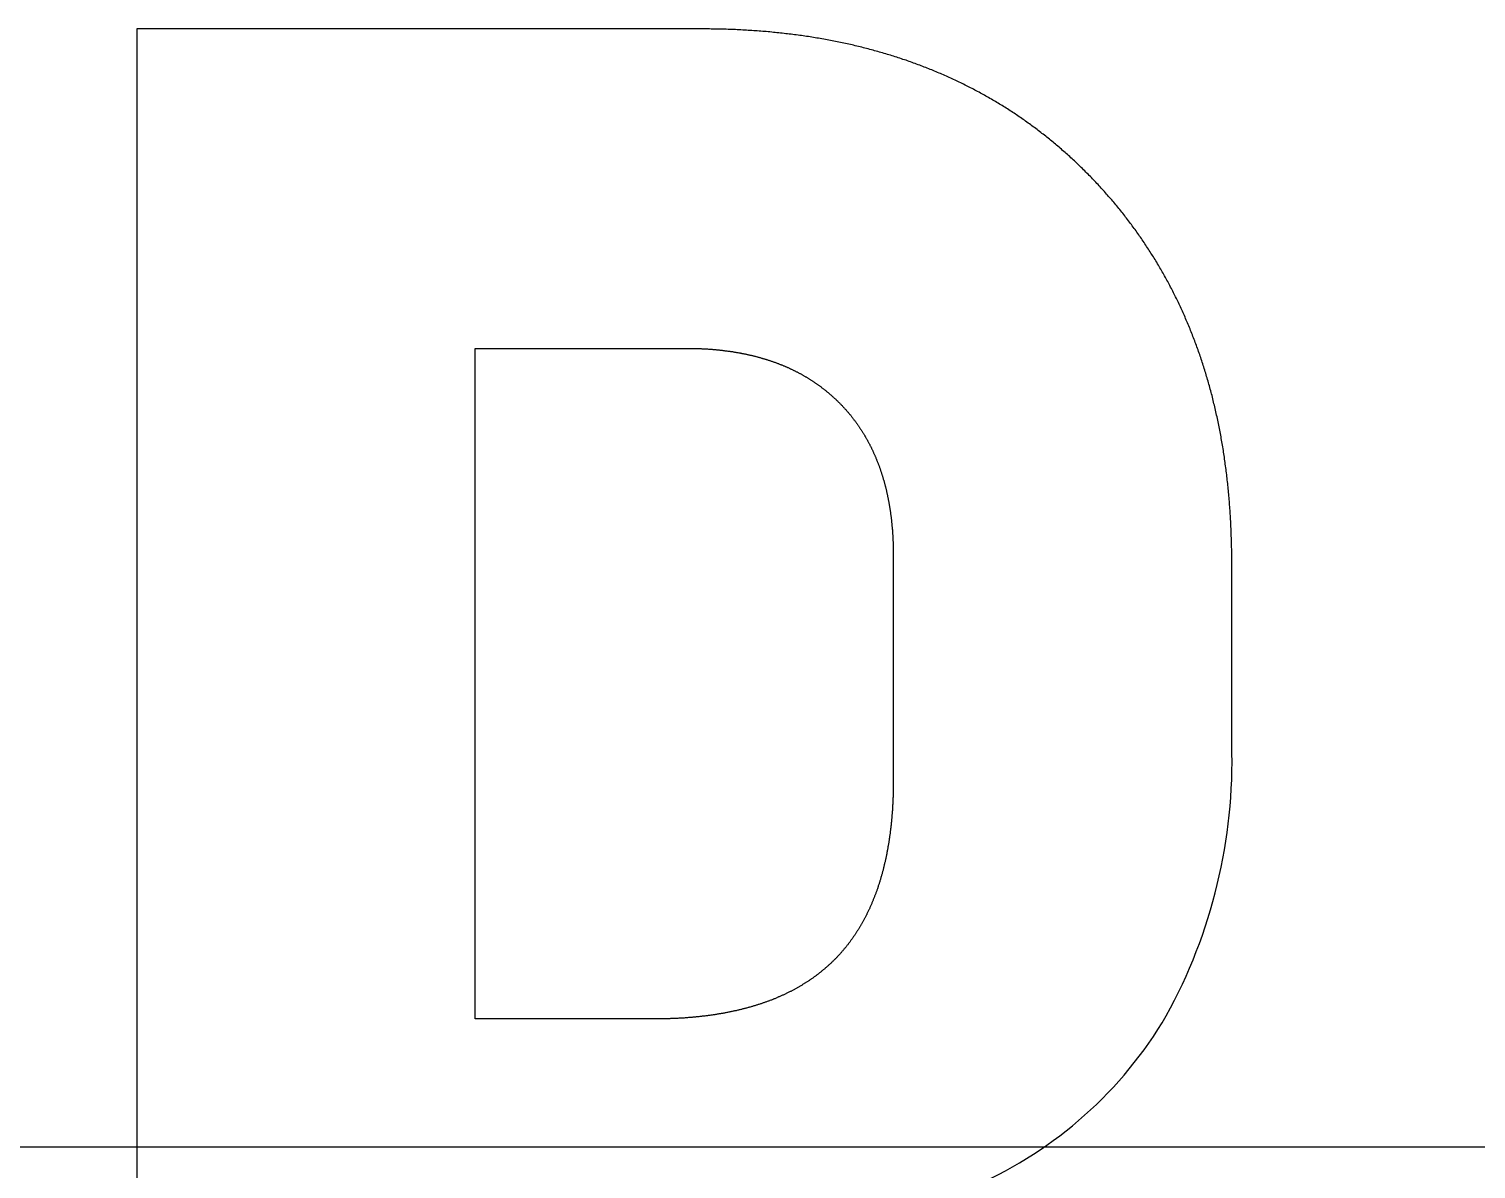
# Model space of a CAD drawing. Header units: millimetres. Extents: x -1211 to -100, y -1155 to 1320.
# Drawn here: x -748.15 to -731.96, y 1049.13 to 1061.88 of the extents above; entities that cross this region are included whole.
import ezdxf

# ---------------------------------------------------------------- set-up
doc = ezdxf.new("R2010")
doc.units = ezdxf.units.MM
doc.layers.get('0').update_dxf_attribs({"lineweight": 25, "true_color": 0xffffff})

msp = doc.modelspace()

# ---------------------------------------------------------------- linework, layer by layer
for p, q in [((-941.013, 1049.378), (-577.647, 1049.378)), ((-829.652, 1049.378), (-689.008, 1049.378))]:
    msp.add_line(p, q)
at = {"color": 5, "true_color": 0x0000ff, "flags": 128}
msp.add_lwpolyline([(-737.552, 1048.949, 0.156907), (-735.427, 1050.842, 0.134483), (-734.695, 1053.878), (-734.695, 1055.914), (-734.695, 1055.935), (-734.695, 1055.956), (-734.695, 1055.977), (-734.695, 1055.998), (-734.696, 1056.019), (-734.696, 1056.04), (-734.696, 1056.061), (-734.697, 1056.082), (-734.697, 1056.103), (-734.698, 1056.124), (-734.698, 1056.145), (-734.699, 1056.166), (-734.699, 1056.186), (-734.7, 1056.207), (-734.701, 1056.228), (-734.701, 1056.249), (-734.702, 1056.269), (-734.703, 1056.29), (-734.704, 1056.311), (-734.705, 1056.331), (-734.706, 1056.352), (-734.707, 1056.372), (-734.708, 1056.393), (-734.709, 1056.413), (-734.71, 1056.433), (-734.712, 1056.454), (-734.713, 1056.474), (-734.714, 1056.494), (-734.716, 1056.515), (-734.717, 1056.535), (-734.719, 1056.555), (-734.72, 1056.575), (-734.722, 1056.595), (-734.723, 1056.615), (-734.725, 1056.635), (-734.727, 1056.655), (-734.729, 1056.675), (-734.731, 1056.695), (-734.732, 1056.715), (-734.734, 1056.735), (-734.736, 1056.755), (-734.738, 1056.775), (-734.74, 1056.795), (-734.743, 1056.814), (-734.745, 1056.834), (-734.747, 1056.854), (-734.749, 1056.874), (-734.752, 1056.893), (-734.754, 1056.913), (-734.756, 1056.932), (-734.759, 1056.952), (-734.761, 1056.971), (-734.764, 1056.991), (-734.767, 1057.01), (-734.769, 1057.03), (-734.772, 1057.049), (-734.775, 1057.068), (-734.778, 1057.088), (-734.78, 1057.107), (-734.783, 1057.126), (-734.786, 1057.145), (-734.789, 1057.164), (-734.792, 1057.184), (-734.796, 1057.203), (-734.799, 1057.222), (-734.802, 1057.241), (-734.805, 1057.26), (-734.808, 1057.279), (-734.812, 1057.298), (-734.815, 1057.317), (-734.819, 1057.335), (-734.822, 1057.354), (-734.826, 1057.373), (-734.829, 1057.392), (-734.833, 1057.411), (-734.837, 1057.429), (-734.841, 1057.448), (-734.844, 1057.467), (-734.848, 1057.485), (-734.852, 1057.504), (-734.856, 1057.522), (-734.86, 1057.541), (-734.864, 1057.559), (-734.868, 1057.578), (-734.872, 1057.596), (-734.876, 1057.614), (-734.881, 1057.633), (-734.885, 1057.651), (-734.889, 1057.669), (-734.894, 1057.687), (-734.898, 1057.706), (-734.903, 1057.724), (-734.907, 1057.742), (-734.912, 1057.76), (-734.916, 1057.778), (-734.921, 1057.796), (-734.926, 1057.814), (-734.931, 1057.832), (-734.935, 1057.85), (-734.94, 1057.868), (-734.945, 1057.886), (-734.95, 1057.904), (-734.955, 1057.921), (-734.96, 1057.939), (-734.965, 1057.957), (-734.971, 1057.975), (-734.976, 1057.992), (-734.981, 1058.01), (-734.986, 1058.028), (-734.992, 1058.045), (-734.997, 1058.063), (-735.003, 1058.08), (-735.008, 1058.098), (-735.014, 1058.115), (-735.019, 1058.132), (-735.025, 1058.15), (-735.031, 1058.167), (-735.037, 1058.184), (-735.042, 1058.202), (-735.048, 1058.219), (-735.054, 1058.236), (-735.06, 1058.253), (-735.066, 1058.27), (-735.072, 1058.288), (-735.078, 1058.305), (-735.084, 1058.322), (-735.091, 1058.339), (-735.097, 1058.356), (-735.103, 1058.373), (-735.11, 1058.389), (-735.116, 1058.406), (-735.122, 1058.423), (-735.129, 1058.44), (-735.135, 1058.457), (-735.142, 1058.473), (-735.149, 1058.49), (-735.155, 1058.507), (-735.162, 1058.523), (-735.169, 1058.54), (-735.176, 1058.557), (-735.183, 1058.573), (-735.19, 1058.59), (-735.197, 1058.606), (-735.204, 1058.623), (-735.211, 1058.639), (-735.218, 1058.655), (-735.225, 1058.672), (-735.232, 1058.688), (-735.24, 1058.704), (-735.247, 1058.72), (-735.254, 1058.737), (-735.262, 1058.753), (-735.269, 1058.769), (-735.277, 1058.785), (-735.284, 1058.801), (-735.292, 1058.817), (-735.3, 1058.833), (-735.307, 1058.849), (-735.315, 1058.865), (-735.323, 1058.881), (-735.331, 1058.897), (-735.339, 1058.913), (-735.347, 1058.928), (-735.355, 1058.944), (-735.363, 1058.96), (-735.371, 1058.976), (-735.379, 1058.991), (-735.387, 1059.007), (-735.396, 1059.023), (-735.404, 1059.038), (-735.412, 1059.054), (-735.421, 1059.069), (-735.429, 1059.085), (-735.438, 1059.1), (-735.446, 1059.116), (-735.455, 1059.131), (-735.463, 1059.146), (-735.472, 1059.162), (-735.481, 1059.177), (-735.49, 1059.192), (-735.499, 1059.207), (-735.507, 1059.222), (-735.516, 1059.238), (-735.525, 1059.253), (-735.534, 1059.268), (-735.544, 1059.283), (-735.553, 1059.298), (-735.562, 1059.313), (-735.571, 1059.328), (-735.58, 1059.343), (-735.59, 1059.357), (-735.599, 1059.372), (-735.609, 1059.387), (-735.618, 1059.402), (-735.628, 1059.417), (-735.637, 1059.431), (-735.647, 1059.446), (-735.657, 1059.461), (-735.666, 1059.475), (-735.676, 1059.49), (-735.686, 1059.504), (-735.696, 1059.519), (-735.706, 1059.533), (-735.716, 1059.548), (-735.726, 1059.562), (-735.736, 1059.577), (-735.746, 1059.591), (-735.756, 1059.605), (-735.766, 1059.62), (-735.777, 1059.634), (-735.787, 1059.648), (-735.797, 1059.662), (-735.808, 1059.676), (-735.818, 1059.69), (-735.829, 1059.704), (-735.839, 1059.718), (-735.85, 1059.733), (-735.861, 1059.746), (-735.871, 1059.76), (-735.882, 1059.774), (-735.893, 1059.788), (-735.904, 1059.802), (-735.915, 1059.816), (-735.926, 1059.83), (-735.937, 1059.843), (-735.948, 1059.857), (-735.959, 1059.871), (-735.97, 1059.884), (-735.981, 1059.898), (-735.992, 1059.912), (-736.004, 1059.925), (-736.015, 1059.939), (-736.026, 1059.952), (-736.038, 1059.966), (-736.049, 1059.979), (-736.061, 1059.992), (-736.073, 1060.006), (-736.084, 1060.019), (-736.096, 1060.032), (-736.108, 1060.046), (-736.119, 1060.059), (-736.131, 1060.072), (-736.143, 1060.085), (-736.155, 1060.098), (-736.167, 1060.111), (-736.179, 1060.124), (-736.191, 1060.137), (-736.203, 1060.15), (-736.216, 1060.163), (-736.228, 1060.176), (-736.24, 1060.189), (-736.252, 1060.202), (-736.265, 1060.215), (-736.277, 1060.227), (-736.29, 1060.24), (-736.302, 1060.253), (-736.315, 1060.266), (-736.327, 1060.278), (-736.34, 1060.291), (-736.353, 1060.303), (-736.365, 1060.316), (-736.378, 1060.328), (-736.391, 1060.341), (-736.404, 1060.353), (-736.417, 1060.365), (-736.429, 1060.377), (-736.442, 1060.39), (-736.455, 1060.402), (-736.468, 1060.414), (-736.481, 1060.426), (-736.494, 1060.438), (-736.507, 1060.45), (-736.521, 1060.462), (-736.534, 1060.473), (-736.547, 1060.485), (-736.56, 1060.497), (-736.573, 1060.509), (-736.587, 1060.52), (-736.6, 1060.532), (-736.613, 1060.543), (-736.627, 1060.555), (-736.64, 1060.566), (-736.654, 1060.578), (-736.667, 1060.589), (-736.681, 1060.6), (-736.694, 1060.611), (-736.708, 1060.623), (-736.721, 1060.634), (-736.735, 1060.645), (-736.749, 1060.656), (-736.762, 1060.667), (-736.776, 1060.678), (-736.79, 1060.689), (-736.804, 1060.7), (-736.818, 1060.71), (-736.832, 1060.721), (-736.845, 1060.732), (-736.859, 1060.742), (-736.873, 1060.753), (-736.887, 1060.763), (-736.901, 1060.774), (-736.916, 1060.784), (-736.93, 1060.795), (-736.944, 1060.805), (-736.958, 1060.815), (-736.972, 1060.826), (-736.987, 1060.836), (-737.001, 1060.846), (-737.015, 1060.856), (-737.03, 1060.866), (-737.044, 1060.876), (-737.058, 1060.886), (-737.073, 1060.896), (-737.087, 1060.906), (-737.102, 1060.916), (-737.116, 1060.925), (-737.131, 1060.935), (-737.146, 1060.945), (-737.16, 1060.954), (-737.175, 1060.964), (-737.19, 1060.973), (-737.205, 1060.983), (-737.219, 1060.992), (-737.234, 1061.002), (-737.249, 1061.011), (-737.264, 1061.02), (-737.279, 1061.029), (-737.294, 1061.038), (-737.309, 1061.048), (-737.324, 1061.057), (-737.339, 1061.066), (-737.354, 1061.075), (-737.369, 1061.083), (-737.384, 1061.092), (-737.4, 1061.101), (-737.415, 1061.11), (-737.43, 1061.119), (-737.445, 1061.127), (-737.461, 1061.136), (-737.476, 1061.144), (-737.492, 1061.153), (-737.507, 1061.161), (-737.522, 1061.17), (-737.538, 1061.178), (-737.554, 1061.186), (-737.569, 1061.195), (-737.585, 1061.203), (-737.6, 1061.211), (-737.616, 1061.219), (-737.632, 1061.227), (-737.648, 1061.235), (-737.663, 1061.243), (-737.679, 1061.251), (-737.695, 1061.259), (-737.711, 1061.267), (-737.727, 1061.274), (-737.743, 1061.282), (-737.759, 1061.29), (-737.775, 1061.297), (-737.791, 1061.305), (-737.807, 1061.313), (-737.823, 1061.32), (-737.839, 1061.327), (-737.855, 1061.335), (-737.872, 1061.342), (-737.888, 1061.349), (-737.904, 1061.357), (-737.92, 1061.364), (-737.937, 1061.371), (-737.953, 1061.378), (-737.97, 1061.385), (-737.986, 1061.392), (-738.003, 1061.399), (-738.019, 1061.406), (-738.036, 1061.413), (-738.052, 1061.419), (-738.069, 1061.426), (-738.085, 1061.433), (-738.102, 1061.439), (-738.119, 1061.446), (-738.136, 1061.452), (-738.152, 1061.459), (-738.169, 1061.465), (-738.186, 1061.472), (-738.203, 1061.478), (-738.22, 1061.484), (-738.237, 1061.49), (-738.254, 1061.497), (-738.271, 1061.503), (-738.288, 1061.509), (-738.305, 1061.515), (-738.322, 1061.521), (-738.339, 1061.527), (-738.357, 1061.533), (-738.374, 1061.538), (-738.391, 1061.544), (-738.408, 1061.55), (-738.426, 1061.556), (-738.443, 1061.561), (-738.461, 1061.567), (-738.478, 1061.572), (-738.495, 1061.578), (-738.513, 1061.583), (-738.531, 1061.589), (-738.548, 1061.594), (-738.566, 1061.599), (-738.583, 1061.605), (-738.601, 1061.61), (-738.619, 1061.615), (-738.636, 1061.62), (-738.654, 1061.625), (-738.672, 1061.63), (-738.69, 1061.635), (-738.708, 1061.64), (-738.726, 1061.645), (-738.744, 1061.649), (-738.762, 1061.654), (-738.78, 1061.659), (-738.798, 1061.663), (-738.816, 1061.668), (-738.834, 1061.673), (-738.852, 1061.677), (-738.87, 1061.681), (-738.888, 1061.686), (-738.907, 1061.69), (-738.925, 1061.695), (-738.943, 1061.699), (-738.962, 1061.703), (-738.98, 1061.707), (-738.998, 1061.711), (-739.017, 1061.715), (-739.035, 1061.719), (-739.054, 1061.723), (-739.072, 1061.727), (-739.091, 1061.731), (-739.11, 1061.735), (-739.128, 1061.738), (-739.147, 1061.742), (-739.166, 1061.746), (-739.184, 1061.749), (-739.203, 1061.753), (-739.222, 1061.756), (-739.241, 1061.76), (-739.26, 1061.763), (-739.279, 1061.767), (-739.298, 1061.77), (-739.317, 1061.773), (-739.336, 1061.776), (-739.355, 1061.779), (-739.374, 1061.783), (-739.393, 1061.786), (-739.412, 1061.789), (-739.431, 1061.792), (-739.451, 1061.794), (-739.47, 1061.797), (-739.489, 1061.8), (-739.508, 1061.803), (-739.528, 1061.806), (-739.547, 1061.808), (-739.567, 1061.811), (-739.586, 1061.813), (-739.606, 1061.816), (-739.625, 1061.818), (-739.645, 1061.821), (-739.664, 1061.823), (-739.684, 1061.825), (-739.704, 1061.828), (-739.723, 1061.83), (-739.743, 1061.832), (-739.763, 1061.834), (-739.783, 1061.836), (-739.802, 1061.838), (-739.822, 1061.84), (-739.842, 1061.842), (-739.862, 1061.844), (-739.882, 1061.846), (-739.902, 1061.848), (-739.922, 1061.849), (-739.942, 1061.851), (-739.962, 1061.853), (-739.983, 1061.854), (-740.003, 1061.856), (-740.023, 1061.857), (-740.043, 1061.858), (-740.063, 1061.86), (-740.084, 1061.861), (-740.104, 1061.862), (-740.124, 1061.864), (-740.145, 1061.865), (-740.165, 1061.866), (-740.186, 1061.867), (-740.206, 1061.868), (-740.227, 1061.869), (-740.247, 1061.87), (-740.268, 1061.871), (-740.289, 1061.872), (-740.309, 1061.872), (-740.33, 1061.873), (-740.351, 1061.874), (-740.372, 1061.874), (-740.392, 1061.875), (-740.413, 1061.875), (-740.434, 1061.876), (-740.455, 1061.876), (-740.476, 1061.877), (-740.497, 1061.877), (-740.518, 1061.877), (-740.539, 1061.878), (-740.56, 1061.878), (-740.581, 1061.878), (-740.602, 1061.878), (-740.624, 1061.878), (-746.945, 1061.878), (-746.945, 1036.878)], format="xyb", dxfattribs=at)
msp.add_lwpolyline([(-738.481, 1053.485), (-738.481, 1053.474), (-738.481, 1053.464), (-738.481, 1053.453), (-738.481, 1053.443), (-738.481, 1053.432), (-738.481, 1053.422), (-738.481, 1053.411), (-738.481, 1053.401), (-738.482, 1053.39), (-738.482, 1053.38), (-738.482, 1053.37), (-738.482, 1053.359), (-738.483, 1053.349), (-738.483, 1053.339), (-738.483, 1053.328), (-738.483, 1053.318), (-738.484, 1053.308), (-738.484, 1053.298), (-738.484, 1053.287), (-738.485, 1053.277), (-738.485, 1053.267), (-738.486, 1053.257), (-738.486, 1053.247), (-738.487, 1053.237), (-738.487, 1053.227), (-738.488, 1053.217), (-738.488, 1053.207), (-738.489, 1053.196), (-738.489, 1053.187), (-738.49, 1053.177), (-738.491, 1053.167), (-738.491, 1053.157), (-738.492, 1053.147), (-738.492, 1053.137), (-738.493, 1053.127), (-738.494, 1053.117), (-738.495, 1053.107), (-738.495, 1053.097), (-738.496, 1053.088), (-738.497, 1053.078), (-738.498, 1053.068), (-738.499, 1053.058), (-738.499, 1053.049), (-738.5, 1053.039), (-738.501, 1053.029), (-738.502, 1053.02), (-738.503, 1053.01), (-738.504, 1053.001), (-738.505, 1052.991), (-738.506, 1052.981), (-738.507, 1052.972), (-738.508, 1052.962), (-738.509, 1052.953), (-738.51, 1052.943), (-738.511, 1052.934), (-738.512, 1052.925), (-738.514, 1052.915), (-738.515, 1052.906), (-738.516, 1052.896), (-738.517, 1052.887), (-738.518, 1052.878), (-738.52, 1052.869), (-738.521, 1052.859), (-738.522, 1052.85), (-738.523, 1052.841), (-738.525, 1052.832), (-738.526, 1052.822), (-738.527, 1052.813), (-738.529, 1052.804), (-738.53, 1052.795), (-738.532, 1052.786), (-738.533, 1052.777), (-738.535, 1052.768), (-738.536, 1052.759), (-738.538, 1052.75), (-738.539, 1052.741), (-738.541, 1052.732), (-738.542, 1052.723), (-738.544, 1052.714), (-738.545, 1052.705), (-738.547, 1052.696), (-738.549, 1052.687), (-738.55, 1052.678), (-738.552, 1052.669), (-738.554, 1052.661), (-738.555, 1052.652), (-738.557, 1052.643), (-738.559, 1052.634), (-738.561, 1052.626), (-738.562, 1052.617), (-738.564, 1052.608), (-738.566, 1052.6), (-738.568, 1052.591), (-738.57, 1052.582), (-738.572, 1052.574), (-738.574, 1052.565), (-738.576, 1052.557), (-738.578, 1052.548), (-738.58, 1052.54), (-738.582, 1052.531), (-738.584, 1052.523), (-738.586, 1052.514), (-738.588, 1052.506), (-738.59, 1052.497), (-738.592, 1052.489), (-738.594, 1052.481), (-738.596, 1052.472), (-738.598, 1052.464), (-738.601, 1052.456), (-738.603, 1052.447), (-738.605, 1052.439), (-738.607, 1052.431), (-738.61, 1052.423), (-738.612, 1052.414), (-738.614, 1052.406), (-738.616, 1052.398), (-738.619, 1052.39), (-738.621, 1052.382), (-738.624, 1052.374), (-738.626, 1052.366), (-738.628, 1052.358), (-738.631, 1052.35), (-738.633, 1052.342), (-738.636, 1052.334), (-738.638, 1052.326), (-738.641, 1052.318), (-738.643, 1052.31), (-738.646, 1052.302), (-738.649, 1052.294), (-738.651, 1052.286), (-738.654, 1052.278), (-738.656, 1052.271), (-738.659, 1052.263), (-738.662, 1052.255), (-738.665, 1052.247), (-738.667, 1052.24), (-738.67, 1052.232), (-738.673, 1052.224), (-738.676, 1052.217), (-738.678, 1052.209), (-738.681, 1052.201), (-738.684, 1052.194), (-738.687, 1052.186), (-738.69, 1052.179), (-738.693, 1052.171), (-738.696, 1052.164), (-738.699, 1052.156), (-738.702, 1052.149), (-738.705, 1052.141), (-738.708, 1052.134), (-738.711, 1052.126), (-738.714, 1052.119), (-738.717, 1052.112), (-738.72, 1052.104), (-738.723, 1052.097), (-738.726, 1052.09), (-738.729, 1052.082), (-738.732, 1052.075), (-738.736, 1052.068), (-738.739, 1052.061), (-738.742, 1052.053), (-738.745, 1052.046), (-738.749, 1052.039), (-738.752, 1052.032), (-738.755, 1052.025), (-738.759, 1052.018), (-738.762, 1052.011), (-738.765, 1052.004), (-738.769, 1051.997), (-738.772, 1051.99), (-738.776, 1051.983), (-738.779, 1051.976), (-738.783, 1051.969), (-738.786, 1051.962), (-738.79, 1051.955), (-738.793, 1051.948), (-738.797, 1051.941), (-738.8, 1051.934), (-738.804, 1051.928), (-738.807, 1051.921), (-738.811, 1051.914), (-738.815, 1051.907), (-738.818, 1051.901), (-738.822, 1051.894), (-738.826, 1051.887), (-738.83, 1051.881), (-738.833, 1051.874), (-738.837, 1051.867), (-738.841, 1051.861), (-738.845, 1051.854), (-738.849, 1051.848), (-738.852, 1051.841), (-738.856, 1051.835), (-738.86, 1051.828), (-738.864, 1051.822), (-738.868, 1051.815), (-738.872, 1051.809), (-738.876, 1051.802), (-738.88, 1051.796), (-738.884, 1051.79), (-738.888, 1051.783), (-738.892, 1051.777), (-738.896, 1051.771), (-738.9, 1051.764), (-738.905, 1051.758), (-738.909, 1051.752), (-738.913, 1051.746), (-738.917, 1051.739), (-738.921, 1051.733), (-738.925, 1051.727), (-738.93, 1051.721), (-738.934, 1051.715), (-738.938, 1051.709), (-738.943, 1051.703), (-738.947, 1051.697), (-738.951, 1051.691), (-738.956, 1051.685), (-738.96, 1051.679), (-738.964, 1051.673), (-738.969, 1051.667), (-738.973, 1051.661), (-738.978, 1051.655), (-738.982, 1051.649), (-738.987, 1051.643), (-738.991, 1051.637), (-738.996, 1051.632), (-739, 1051.626), (-739.005, 1051.62), (-739.01, 1051.614), (-739.014, 1051.609), (-739.019, 1051.603), (-739.023, 1051.597), (-739.028, 1051.592), (-739.033, 1051.586), (-739.038, 1051.58), (-739.042, 1051.575), (-739.047, 1051.569), (-739.052, 1051.564), (-739.057, 1051.558), (-739.062, 1051.552), (-739.066, 1051.547), (-739.071, 1051.542), (-739.076, 1051.536), (-739.081, 1051.531), (-739.086, 1051.525), (-739.091, 1051.52), (-739.096, 1051.515), (-739.101, 1051.509), (-739.106, 1051.504), (-739.111, 1051.499), (-739.116, 1051.493), (-739.121, 1051.488), (-739.126, 1051.483), (-739.131, 1051.478), (-739.136, 1051.472), (-739.142, 1051.467), (-739.147, 1051.462), (-739.152, 1051.457), (-739.157, 1051.452), (-739.162, 1051.447), (-739.168, 1051.442), (-739.173, 1051.437), (-739.178, 1051.432), (-739.184, 1051.427), (-739.189, 1051.422), (-739.194, 1051.417), (-739.2, 1051.412), (-739.205, 1051.407), (-739.21, 1051.402), (-739.216, 1051.397), (-739.221, 1051.392), (-739.227, 1051.387), (-739.232, 1051.382), (-739.238, 1051.378), (-739.243, 1051.373), (-739.249, 1051.368), (-739.255, 1051.363), (-739.26, 1051.359), (-739.266, 1051.354), (-739.272, 1051.349), (-739.277, 1051.344), (-739.283, 1051.34), (-739.289, 1051.335), (-739.294, 1051.331), (-739.3, 1051.326), (-739.306, 1051.321), (-739.312, 1051.317), (-739.318, 1051.312), (-739.323, 1051.308), (-739.329, 1051.303), (-739.335, 1051.299), (-739.341, 1051.294), (-739.347, 1051.29), (-739.353, 1051.286), (-739.359, 1051.281), (-739.365, 1051.277), (-739.371, 1051.272), (-739.377, 1051.268), (-739.383, 1051.264), (-739.389, 1051.26), (-739.395, 1051.255), (-739.401, 1051.251), (-739.408, 1051.247), (-739.414, 1051.243), (-739.42, 1051.238), (-739.426, 1051.234), (-739.432, 1051.23), (-739.439, 1051.226), (-739.445, 1051.222), (-739.451, 1051.218), (-739.458, 1051.214), (-739.464, 1051.21), (-739.47, 1051.206), (-739.477, 1051.202), (-739.483, 1051.198), (-739.489, 1051.194), (-739.496, 1051.19), (-739.502, 1051.186), (-739.509, 1051.182), (-739.515, 1051.178), (-739.522, 1051.174), (-739.529, 1051.17), (-739.535, 1051.167), (-739.542, 1051.163), (-739.548, 1051.159), (-739.555, 1051.155), (-739.562, 1051.152), (-739.568, 1051.148), (-739.575, 1051.144), (-739.582, 1051.14), (-739.588, 1051.137), (-739.595, 1051.133), (-739.602, 1051.129), (-739.609, 1051.126), (-739.616, 1051.122), (-739.622, 1051.119), (-739.629, 1051.115), (-739.636, 1051.112), (-739.643, 1051.108), (-739.65, 1051.105), (-739.657, 1051.101), (-739.664, 1051.098), (-739.671, 1051.094), (-739.678, 1051.091), (-739.685, 1051.088), (-739.692, 1051.084), (-739.699, 1051.081), (-739.706, 1051.078), (-739.713, 1051.074), (-739.721, 1051.071), (-739.728, 1051.068), (-739.735, 1051.065), (-739.742, 1051.061), (-739.749, 1051.058), (-739.757, 1051.055), (-739.764, 1051.052), (-739.771, 1051.049), (-739.779, 1051.046), (-739.786, 1051.042), (-739.793, 1051.039), (-739.801, 1051.036), (-739.808, 1051.033), (-739.816, 1051.03), (-739.823, 1051.027), (-739.83, 1051.024), (-739.838, 1051.021), (-739.845, 1051.018), (-739.853, 1051.016), (-739.861, 1051.013), (-739.868, 1051.01), (-739.876, 1051.007), (-739.883, 1051.004), (-739.891, 1051.001), (-739.899, 1050.998), (-739.906, 1050.996), (-739.914, 1050.993), (-739.922, 1050.99), (-739.929, 1050.987), (-739.937, 1050.985), (-739.945, 1050.982), (-739.953, 1050.979), (-739.961, 1050.977), (-739.968, 1050.974), (-739.976, 1050.972), (-739.984, 1050.969), (-739.992, 1050.967), (-740, 1050.964), (-740.008, 1050.961), (-740.016, 1050.959), (-740.024, 1050.957), (-740.032, 1050.954), (-740.04, 1050.952), (-740.048, 1050.949), (-740.056, 1050.947), (-740.064, 1050.944), (-740.072, 1050.942), (-740.081, 1050.94), (-740.089, 1050.937), (-740.097, 1050.935), (-740.105, 1050.933), (-740.113, 1050.931), (-740.122, 1050.928), (-740.13, 1050.926), (-740.138, 1050.924), (-740.147, 1050.922), (-740.155, 1050.92), (-740.163, 1050.918), (-740.172, 1050.916), (-740.18, 1050.913), (-740.188, 1050.911), (-740.197, 1050.909), (-740.205, 1050.907), (-740.214, 1050.905), (-740.222, 1050.903), (-740.231, 1050.901), (-740.239, 1050.899), (-740.248, 1050.897), (-740.257, 1050.896), (-740.265, 1050.894), (-740.274, 1050.892), (-740.283, 1050.89), (-740.291, 1050.888), (-740.3, 1050.886), (-740.309, 1050.885), (-740.317, 1050.883), (-740.326, 1050.881), (-740.335, 1050.879), (-740.344, 1050.878), (-740.353, 1050.876), (-740.361, 1050.874), (-740.37, 1050.873), (-740.379, 1050.871), (-740.388, 1050.869), (-740.397, 1050.868), (-740.406, 1050.866), (-740.415, 1050.865), (-740.424, 1050.863), (-740.433, 1050.862), (-740.442, 1050.86), (-740.451, 1050.859), (-740.46, 1050.857), (-740.469, 1050.856), (-740.478, 1050.854), (-740.488, 1050.853), (-740.497, 1050.852), (-740.506, 1050.85), (-740.515, 1050.849), (-740.524, 1050.848), (-740.534, 1050.846), (-740.543, 1050.845), (-740.552, 1050.844), (-740.561, 1050.843), (-740.571, 1050.842), (-740.58, 1050.84), (-740.59, 1050.839), (-740.599, 1050.838), (-740.608, 1050.837), (-740.618, 1050.836), (-740.627, 1050.835), (-740.637, 1050.834), (-740.646, 1050.833), (-740.656, 1050.832), (-740.665, 1050.831), (-740.675, 1050.83), (-740.685, 1050.829), (-740.694, 1050.828), (-740.704, 1050.827), (-740.713, 1050.826), (-740.723, 1050.825), (-740.733, 1050.824), (-740.743, 1050.823), (-740.752, 1050.823), (-740.762, 1050.822), (-740.772, 1050.821), (-740.782, 1050.82), (-740.791, 1050.82), (-740.801, 1050.819), (-740.811, 1050.818), (-740.821, 1050.817), (-740.831, 1050.817), (-740.841, 1050.816), (-740.851, 1050.816), (-740.861, 1050.815), (-740.871, 1050.814), (-740.881, 1050.814), (-740.891, 1050.813), (-740.901, 1050.813), (-740.911, 1050.812), (-740.921, 1050.812), (-740.931, 1050.811), (-740.941, 1050.811), (-740.952, 1050.811), (-740.962, 1050.81), (-740.972, 1050.81), (-740.982, 1050.809), (-740.992, 1050.809), (-741.003, 1050.809), (-741.013, 1050.808), (-741.023, 1050.808), (-741.034, 1050.808), (-741.044, 1050.808), (-741.054, 1050.807), (-741.065, 1050.807), (-741.075, 1050.807), (-741.086, 1050.807), (-741.096, 1050.807), (-741.107, 1050.807), (-741.117, 1050.807), (-741.128, 1050.807), (-741.138, 1050.807), (-741.149, 1050.806), (-741.159, 1050.806), (-743.159, 1050.806), (-743.159, 1058.306), (-740.802, 1058.306), (-740.794, 1058.306), (-740.785, 1058.306), (-740.776, 1058.306), (-740.768, 1058.306), (-740.759, 1058.306), (-740.751, 1058.306), (-740.742, 1058.306), (-740.734, 1058.306), (-740.725, 1058.306), (-740.717, 1058.306), (-740.708, 1058.305), (-740.7, 1058.305), (-740.691, 1058.305), (-740.683, 1058.305), (-740.674, 1058.304), (-740.666, 1058.304), (-740.657, 1058.304), (-740.649, 1058.303), (-740.641, 1058.303), (-740.632, 1058.303), (-740.624, 1058.302), (-740.616, 1058.302), (-740.607, 1058.302), (-740.599, 1058.301), (-740.591, 1058.301), (-740.583, 1058.3), (-740.574, 1058.3), (-740.566, 1058.299), (-740.558, 1058.299), (-740.55, 1058.298), (-740.541, 1058.298), (-740.533, 1058.297), (-740.525, 1058.296), (-740.517, 1058.296), (-740.509, 1058.295), (-740.501, 1058.294), (-740.493, 1058.294), (-740.485, 1058.293), (-740.477, 1058.292), (-740.468, 1058.292), (-740.46, 1058.291), (-740.452, 1058.29), (-740.444, 1058.289), (-740.436, 1058.289), (-740.428, 1058.288), (-740.421, 1058.287), (-740.413, 1058.286), (-740.405, 1058.285), (-740.397, 1058.284), (-740.389, 1058.283), (-740.381, 1058.282), (-740.373, 1058.281), (-740.365, 1058.28), (-740.357, 1058.279), (-740.35, 1058.278), (-740.342, 1058.277), (-740.334, 1058.276), (-740.326, 1058.275), (-740.318, 1058.274), (-740.311, 1058.273), (-740.303, 1058.272), (-740.295, 1058.271), (-740.288, 1058.27), (-740.28, 1058.269), (-740.272, 1058.267), (-740.265, 1058.266), (-740.257, 1058.265), (-740.249, 1058.264), (-740.242, 1058.262), (-740.234, 1058.261), (-740.227, 1058.26), (-740.219, 1058.258), (-740.211, 1058.257), (-740.204, 1058.256), (-740.196, 1058.254), (-740.189, 1058.253), (-740.181, 1058.252), (-740.174, 1058.25), (-740.167, 1058.249), (-740.159, 1058.247), (-740.152, 1058.246), (-740.144, 1058.244), (-740.137, 1058.243), (-740.13, 1058.241), (-740.122, 1058.24), (-740.115, 1058.238), (-740.107, 1058.236), (-740.1, 1058.235), (-740.093, 1058.233), (-740.086, 1058.231), (-740.078, 1058.23), (-740.071, 1058.228), (-740.064, 1058.226), (-740.057, 1058.225), (-740.049, 1058.223), (-740.042, 1058.221), (-740.035, 1058.219), (-740.028, 1058.217), (-740.021, 1058.216), (-740.014, 1058.214), (-740.006, 1058.212), (-739.999, 1058.21), (-739.992, 1058.208), (-739.985, 1058.206), (-739.978, 1058.204), (-739.971, 1058.202), (-739.964, 1058.2), (-739.957, 1058.198), (-739.95, 1058.196), (-739.943, 1058.194), (-739.936, 1058.192), (-739.929, 1058.19), (-739.922, 1058.188), (-739.915, 1058.186), (-739.908, 1058.184), (-739.902, 1058.182), (-739.895, 1058.18), (-739.888, 1058.177), (-739.881, 1058.175), (-739.874, 1058.173), (-739.867, 1058.171), (-739.861, 1058.169), (-739.854, 1058.166), (-739.847, 1058.164), (-739.84, 1058.162), (-739.834, 1058.159), (-739.827, 1058.157), (-739.82, 1058.155), (-739.813, 1058.152), (-739.807, 1058.15), (-739.8, 1058.147), (-739.793, 1058.145), (-739.787, 1058.143), (-739.78, 1058.14), (-739.774, 1058.138), (-739.767, 1058.135), (-739.76, 1058.133), (-739.754, 1058.13), (-739.747, 1058.127), (-739.741, 1058.125), (-739.734, 1058.122), (-739.728, 1058.12), (-739.721, 1058.117), (-739.715, 1058.114), (-739.708, 1058.112), (-739.702, 1058.109), (-739.696, 1058.106), (-739.689, 1058.104), (-739.683, 1058.101), (-739.676, 1058.098), (-739.67, 1058.095), (-739.664, 1058.092), (-739.657, 1058.09), (-739.651, 1058.087), (-739.645, 1058.084), (-739.639, 1058.081), (-739.632, 1058.078), (-739.626, 1058.075), (-739.62, 1058.072), (-739.614, 1058.069), (-739.607, 1058.066), (-739.601, 1058.063), (-739.595, 1058.06), (-739.589, 1058.057), (-739.583, 1058.054), (-739.577, 1058.051), (-739.571, 1058.048), (-739.564, 1058.045), (-739.558, 1058.042), (-739.552, 1058.039), (-739.546, 1058.036), (-739.54, 1058.032), (-739.534, 1058.029), (-739.528, 1058.026), (-739.522, 1058.023), (-739.516, 1058.02), (-739.51, 1058.016), (-739.504, 1058.013), (-739.498, 1058.01), (-739.493, 1058.006), (-739.487, 1058.003), (-739.481, 1058), (-739.475, 1057.996), (-739.469, 1057.993), (-739.463, 1057.989), (-739.457, 1057.986), (-739.452, 1057.983), (-739.446, 1057.979), (-739.44, 1057.976), (-739.434, 1057.972), (-739.429, 1057.969), (-739.423, 1057.965), (-739.417, 1057.961), (-739.411, 1057.958), (-739.406, 1057.954), (-739.4, 1057.951), (-739.394, 1057.947), (-739.389, 1057.943), (-739.383, 1057.94), (-739.378, 1057.936), (-739.372, 1057.932), (-739.366, 1057.928), (-739.361, 1057.925), (-739.355, 1057.921), (-739.35, 1057.917), (-739.344, 1057.913), (-739.339, 1057.91), (-739.333, 1057.906), (-739.328, 1057.902), (-739.322, 1057.898), (-739.317, 1057.894), (-739.311, 1057.89), (-739.306, 1057.886), (-739.301, 1057.882), (-739.295, 1057.878), (-739.29, 1057.874), (-739.285, 1057.87), (-739.279, 1057.866), (-739.274, 1057.862), (-739.269, 1057.858), (-739.263, 1057.854), (-739.258, 1057.85), (-739.253, 1057.846), (-739.248, 1057.842), (-739.242, 1057.837), (-739.237, 1057.833), (-739.232, 1057.829), (-739.227, 1057.825), (-739.222, 1057.821), (-739.216, 1057.816), (-739.211, 1057.812), (-739.206, 1057.808), (-739.201, 1057.804), (-739.196, 1057.799), (-739.191, 1057.795), (-739.186, 1057.79), (-739.181, 1057.786), (-739.176, 1057.782), (-739.171, 1057.777), (-739.166, 1057.773), (-739.161, 1057.768), (-739.156, 1057.764), (-739.151, 1057.759), (-739.146, 1057.755), (-739.141, 1057.75), (-739.136, 1057.746), (-739.131, 1057.741), (-739.126, 1057.737), (-739.122, 1057.732), (-739.117, 1057.727), (-739.112, 1057.723), (-739.107, 1057.718), (-739.102, 1057.713), (-739.097, 1057.709), (-739.093, 1057.704), (-739.088, 1057.699), (-739.083, 1057.695), (-739.079, 1057.69), (-739.074, 1057.685), (-739.069, 1057.68), (-739.064, 1057.675), (-739.06, 1057.671), (-739.055, 1057.666), (-739.051, 1057.661), (-739.046, 1057.656), (-739.041, 1057.651), (-739.037, 1057.646), (-739.032, 1057.641), (-739.028, 1057.636), (-739.023, 1057.631), (-739.019, 1057.626), (-739.014, 1057.621), (-739.01, 1057.616), (-739.006, 1057.611), (-739.001, 1057.606), (-738.997, 1057.601), (-738.992, 1057.596), (-738.988, 1057.591), (-738.984, 1057.586), (-738.979, 1057.581), (-738.975, 1057.576), (-738.971, 1057.571), (-738.967, 1057.566), (-738.962, 1057.561), (-738.958, 1057.555), (-738.954, 1057.55), (-738.95, 1057.545), (-738.946, 1057.54), (-738.942, 1057.534), (-738.937, 1057.529), (-738.933, 1057.524), (-738.929, 1057.519), (-738.925, 1057.513), (-738.921, 1057.508), (-738.917, 1057.503), (-738.913, 1057.497), (-738.909, 1057.492), (-738.905, 1057.487), (-738.901, 1057.481), (-738.897, 1057.476), (-738.893, 1057.47), (-738.889, 1057.465), (-738.885, 1057.46), (-738.882, 1057.454), (-738.878, 1057.449), (-738.874, 1057.443), (-738.87, 1057.438), (-738.866, 1057.432), (-738.863, 1057.427), (-738.859, 1057.421), (-738.855, 1057.415), (-738.851, 1057.41), (-738.848, 1057.404), (-738.844, 1057.399), (-738.84, 1057.393), (-738.837, 1057.387), (-738.833, 1057.382), (-738.829, 1057.376), (-738.826, 1057.37), (-738.822, 1057.365), (-738.819, 1057.359), (-738.815, 1057.353), (-738.812, 1057.347), (-738.808, 1057.342), (-738.805, 1057.336), (-738.801, 1057.33), (-738.798, 1057.324), (-738.794, 1057.318), (-738.791, 1057.312), (-738.788, 1057.307), (-738.784, 1057.301), (-738.781, 1057.295), (-738.778, 1057.289), (-738.774, 1057.283), (-738.771, 1057.277), (-738.768, 1057.271), (-738.765, 1057.265), (-738.761, 1057.259), (-738.758, 1057.253), (-738.755, 1057.247), (-738.752, 1057.241), (-738.749, 1057.235), (-738.745, 1057.229), (-738.742, 1057.223), (-738.739, 1057.217), (-738.736, 1057.211), (-738.733, 1057.205), (-738.73, 1057.198), (-738.727, 1057.192), (-738.724, 1057.186), (-738.721, 1057.18), (-738.718, 1057.174), (-738.715, 1057.167), (-738.712, 1057.161), (-738.709, 1057.155), (-738.706, 1057.149), (-738.703, 1057.142), (-738.701, 1057.136), (-738.698, 1057.13), (-738.695, 1057.124), (-738.692, 1057.117), (-738.689, 1057.111), (-738.686, 1057.104), (-738.684, 1057.098), (-738.681, 1057.092), (-738.678, 1057.085), (-738.676, 1057.079), (-738.673, 1057.072), (-738.67, 1057.066), (-738.668, 1057.059), (-738.665, 1057.053), (-738.662, 1057.046), (-738.66, 1057.04), (-738.657, 1057.033), (-738.655, 1057.027), (-738.652, 1057.02), (-738.65, 1057.014), (-738.647, 1057.007), (-738.645, 1057), (-738.642, 1056.994), (-738.64, 1056.987), (-738.637, 1056.981), (-738.635, 1056.974), (-738.633, 1056.967), (-738.63, 1056.96), (-738.628, 1056.954), (-738.626, 1056.947), (-738.623, 1056.94), (-738.621, 1056.934), (-738.619, 1056.927), (-738.616, 1056.92), (-738.614, 1056.913), (-738.612, 1056.906), (-738.61, 1056.899), (-738.608, 1056.893), (-738.605, 1056.886), (-738.603, 1056.879), (-738.601, 1056.872), (-738.599, 1056.865), (-738.597, 1056.858), (-738.595, 1056.851), (-738.593, 1056.844), (-738.591, 1056.837), (-738.589, 1056.83), (-738.587, 1056.823), (-738.585, 1056.816), (-738.583, 1056.809), (-738.581, 1056.802), (-738.579, 1056.795), (-738.577, 1056.788), (-738.575, 1056.781), (-738.573, 1056.774), (-738.572, 1056.767), (-738.57, 1056.759), (-738.568, 1056.752), (-738.566, 1056.745), (-738.564, 1056.738), (-738.563, 1056.731), (-738.561, 1056.723), (-738.559, 1056.716), (-738.558, 1056.709), (-738.556, 1056.702), (-738.554, 1056.694), (-738.553, 1056.687), (-738.551, 1056.68), (-738.549, 1056.672), (-738.548, 1056.665), (-738.546, 1056.658), (-738.545, 1056.65), (-738.543, 1056.643), (-738.542, 1056.636), (-738.54, 1056.628), (-738.539, 1056.621), (-738.537, 1056.613), (-738.536, 1056.606), (-738.534, 1056.598), (-738.533, 1056.591), (-738.532, 1056.583), (-738.53, 1056.576), (-738.529, 1056.568), (-738.528, 1056.561), (-738.526, 1056.553), (-738.525, 1056.546), (-738.524, 1056.538), (-738.522, 1056.53), (-738.521, 1056.523), (-738.52, 1056.515), (-738.519, 1056.507), (-738.518, 1056.5), (-738.516, 1056.492), (-738.515, 1056.484), (-738.514, 1056.477), (-738.513, 1056.469), (-738.512, 1056.461), (-738.511, 1056.453), (-738.51, 1056.445), (-738.509, 1056.438), (-738.508, 1056.43), (-738.507, 1056.422), (-738.506, 1056.414), (-738.505, 1056.406), (-738.504, 1056.398), (-738.503, 1056.391), (-738.502, 1056.383), (-738.501, 1056.375), (-738.5, 1056.367), (-738.5, 1056.359), (-738.499, 1056.351), (-738.498, 1056.343), (-738.497, 1056.335), (-738.496, 1056.327), (-738.496, 1056.319), (-738.495, 1056.311), (-738.494, 1056.303), (-738.494, 1056.295), (-738.493, 1056.287), (-738.492, 1056.278), (-738.492, 1056.27), (-738.491, 1056.262), (-738.49, 1056.254), (-738.49, 1056.246), (-738.489, 1056.238), (-738.489, 1056.229), (-738.488, 1056.221), (-738.488, 1056.213), (-738.487, 1056.205), (-738.487, 1056.197), (-738.486, 1056.188), (-738.486, 1056.18), (-738.485, 1056.172), (-738.485, 1056.163), (-738.485, 1056.155), (-738.484, 1056.147), (-738.484, 1056.138), (-738.483, 1056.13), (-738.483, 1056.121), (-738.483, 1056.113), (-738.483, 1056.105), (-738.482, 1056.096), (-738.482, 1056.088), (-738.482, 1056.079), (-738.482, 1056.071), (-738.482, 1056.062), (-738.481, 1056.054), (-738.481, 1056.045), (-738.481, 1056.037), (-738.481, 1056.028), (-738.481, 1056.02), (-738.481, 1056.011), (-738.481, 1056.002), (-738.481, 1055.994), (-738.481, 1055.985)], close=True, dxfattribs=at)

doc.saveas('drawing.dxf')
